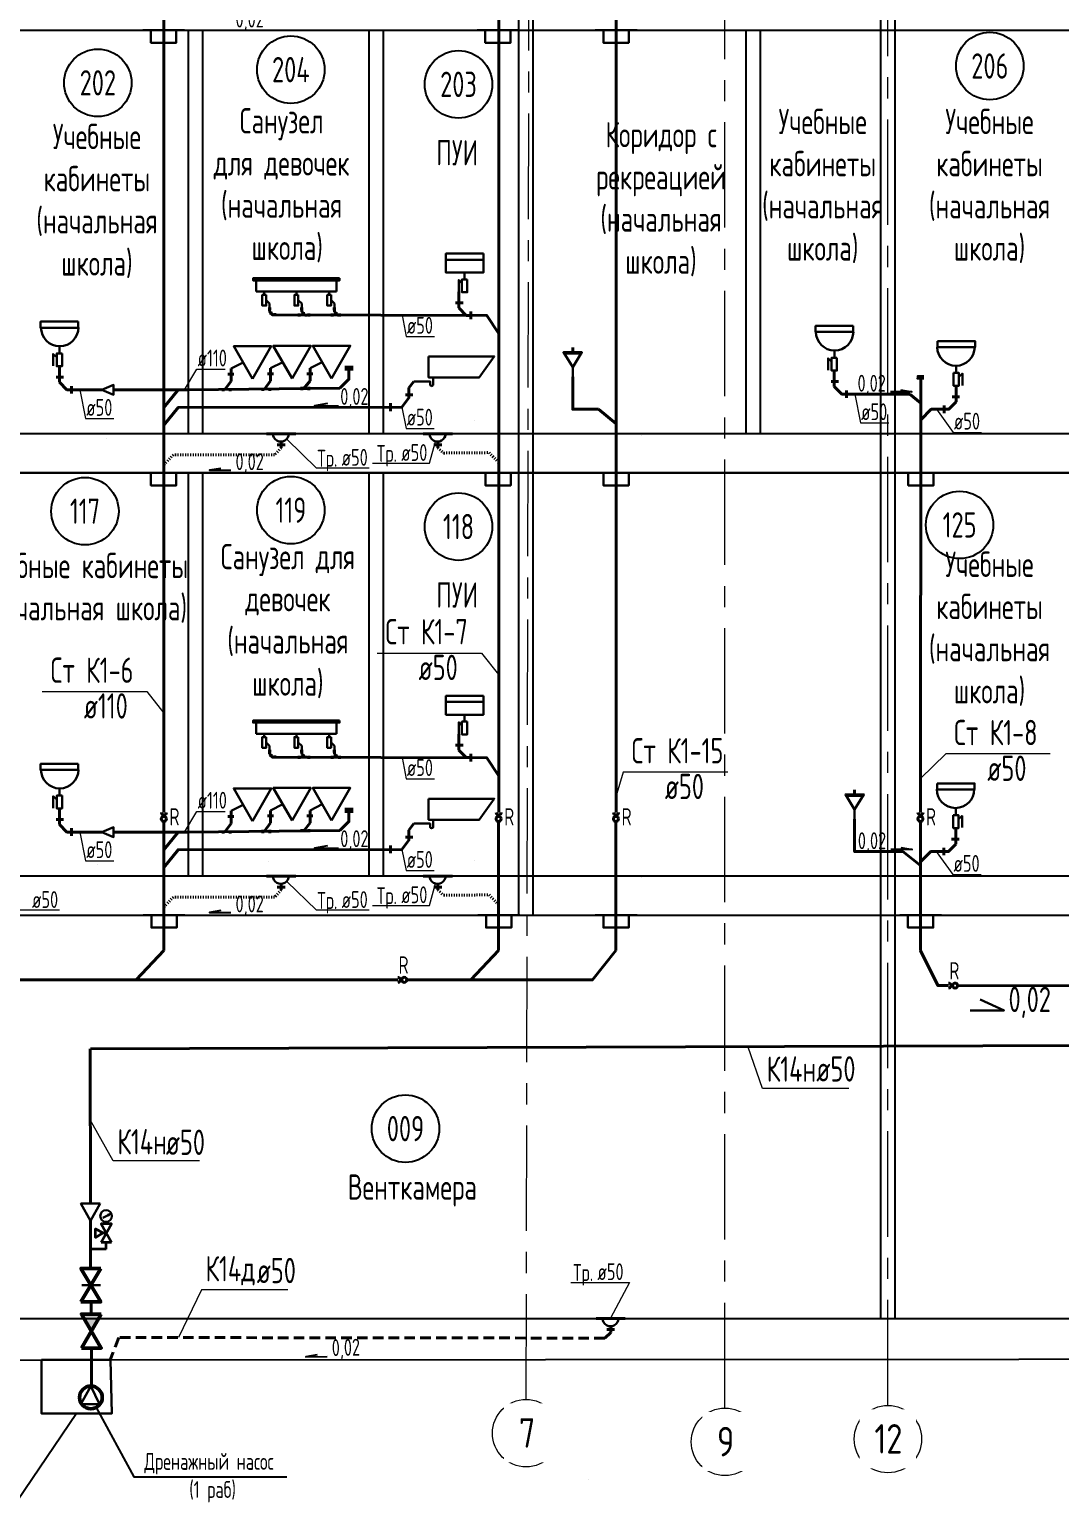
# Model space of a CAD drawing. Header units: millimetres. Extents: x -8689834 to 9419935, y -117443 to 166298.
# Drawn here: x -150728 to -138512, y -59369 to -41899 of the extents above; entities that cross this region are included whole.
import ezdxf
from ezdxf.enums import TextEntityAlignment as Align

# ---------------------------------------------------------------- set-up
doc = ezdxf.new("R2010")
doc.units = ezdxf.units.MM
doc.header["$MEASUREMENT"] = 0
for name, pattern in [('01_base$0$DASHED2', [0.375, 0.25, -0.125]), ('ACAD_ISO03W100', [30, 12, -18]), ('CENTER', [2, 1.25, -0.25, 0.25, -0.25])]:
    doc.linetypes.add(name, pattern=pattern)
doc.layers.get('0').update_dxf_attribs({"color": 250, "lineweight": 9})
for name, color, linetype in [('PDF _0', 7, 'Continuous'), ('PDF ___Text VK', 7, 'Continuous'), ('PDF __OBORUD', 1, 'Continuous'), ('PDF __Арматура', 7, 'Continuous'), ('PDF __ВК-Text VK', 7, 'Continuous'), ('PDF __ВК-Text В1', 7, 'Continuous'), ('PDF __ВК-В1', 5, 'Continuous'), ('PDF __ВК-переход', 7, 'Continuous'), ('PDF __ВК-питьевой фонтанчик', 7, 'Continuous'), ('PDF __ВК-противопожарные муфты', 1, 'Continuous'), ('PDF __ВК-стены', 7, 'Continuous'), ('PDF __ВК-текст К2', 7, 'Continuous'), ('PDF __Дренажные насосы', 1, 'Continuous'), ('PDF __насос', 1, 'Continuous'), ('PDF __Переход', 7, 'Continuous'), ('PDF __Сантехника', 7, 'Continuous'), ('PDF _надписи ВК', 7, 'Continuous'), ('АР_Кровля дорожки', 245, 'Continuous'), ('АР_Таблицы', 250, 'Continuous')]:
    doc.layers.add(name, color=color, linetype=linetype)
doc.layers.add('PDF __ВК-К1', color=7, linetype='Continuous', true_color=0xb80000)
doc.layers.add('PDF __ВК-К14н', color=190, linetype='Continuous', true_color=0x7f00ff)
for name, color, linetype, lineweight in [('АР_Маркер экспликации', 239, 'Continuous', 13), ('АР_Номер помещения', 1, 'Continuous', 25), ('АР_Оси', 195, 'Continuous', 9), ('АР_Помещения_площадь', 19, 'Continuous', 9), ('ВК_канализация', 32, 'Continuous', 15)]:
    doc.layers.add(name, color=color, linetype=linetype, lineweight=lineweight)
doc.styles.add('ISOCPEUR', font='isocpeur.ttf', dxfattribs={"width": 0.7})
doc.styles.get("Standard").update_dxf_attribs({"font": 'isocpeur.ttf', "width": 0.7})
doc.styles.add('ГОСТ 2.304', font='isocpeur.ttf', dxfattribs={"width": 0.7})

# ---------------------------------------------------------------- blocks, each defined once
blk = doc.blocks.new('*U1662')
at = {"layer": 'АР_Номер помещения', "color": 7}
blk.add_circle((-15720, 4793), 400, dxfattribs=at)
at = {"layer": 'АР_Помещения_площадь', "color": 7}
blk.add_line((-13545, 633), (-13545, 633), dxfattribs=at)
at = {"color": 7, "style": 'ISOCPEUR', "width": 0.7, "flags": 1}
blk.add_attdef('КАТЕГОРИЯ', (-499, -2092), '', height=250, dxfattribs=at)
at = {"layer": 'АР_Номер помещения', "color": 7, "style": 'ISOCPEUR', "width": 0.7}
blk.add_attdef('НОМЕР_ПОМЕЩЕНИЯ', text='', height=300, dxfattribs=at).set_placement((-15720, 4793), align=Align.MIDDLE_CENTER)
at = {"layer": 'АР_Помещения_площадь', "color": 7, "lineweight": 30, "width": 0.7, "flags": 104}
blk.add_attdef('ИМЯ_ПОМЕЩЕНИЯ', text='', height=100, dxfattribs=at).set_placement((158, 1217), align=Align.MIDDLE_CENTER)
at = {"layer": 'АР_Помещения_площадь', "color": 7, "style": 'ISOCPEUR', "width": 0.7}
blk.add_attdef('ПЛОЩАДЬ_ПОМЕЩЕНИЯ', text='', height=200, dxfattribs=at).set_placement((-13540, 880), align=Align.MIDDLE_RIGHT)

msp = doc.modelspace()

# ---------------------------------------------------------------- hatches: boundary and pattern name
at = {"layer": 'АР_Кровля дорожки', "ltscale": 500, "true_color": 0x000000}
h = msp.add_hatch(color=18, dxfattribs=at)
h.dxf.hatch_style = 1
h.paths.add_polyline_path([(-245791, -57201.5), (-246025.5, -57201.5), (-245908.3, -57402.8)])
h.paths.add_polyline_path([(-190575.5, -57162.6), (-190809.9, -57162.6), (-190692.7, -57364)])
h.paths.add_polyline_path([(-149907.4, -57185.8), (-150081.5, -57185.8), (-149994.5, -57335.3)])
h.paths.add_polyline_path([(-149877.2, -57134), (-150111.7, -57134), (-150081.5, -57185.8), (-149907.4, -57185.8)])
h.paths.add_polyline_path([(-127370.9, -57118.1), (-127605.4, -57118.1), (-127566, -57185.8), (-127410.3, -57185.8)])
h.paths.add_polyline_path([(-127410.3, -57185.8), (-127566, -57185.8), (-127488.1, -57319.5)])
h.paths.add_polyline_path([(-117159.1, -57092.6), (-117393.6, -57092.6), (-117339.3, -57185.8), (-117213.4, -57185.8)])
h.paths.add_polyline_path([(-117213.4, -57185.8), (-117339.3, -57185.8), (-117276.4, -57294)])

# ---------------------------------------------------------------- linework, layer by layer
at = {"layer": 'PDF _0', "lineweight": 35}
for points in [[(-149877.2, -56280.4), (-149757, -56064), (-149877.2, -56064), (-149757, -56280.4)], [(-149853.2, -56172.2), (-149943.4, -56226.3), (-149943.4, -56124.1), (-149853.2, -56172.2), (-149817.1, -56172.2)], [(-149817.1, -56364.6), (-150003.5, -56364.6)], [(-149877.2, -56280.4), (-149757, -56280.4)], [(-149817.1, -56364.6), (-149817.1, -56280.4)]]:
    msp.add_lwpolyline(points, dxfattribs=at)
at = {"layer": 'PDF _0', "color": 3, "lineweight": 30}
for centre in [(-147746.4, -46691.8), (-147746.4, -46691.8), (-145887.9, -46691.8), (-145887.9, -46691.8), (-147746.4, -51936.7), (-147746.4, -51936.7), (-145887.9, -51936.7), (-145887.9, -51936.7), (-143837.5, -57183.7), (-143837.5, -57183.7)]:
    msp.add_arc(centre, 95.2, 179.99999, 0.00001, dxfattribs=at)
at = {"layer": 'PDF ___Text VK', "color": 3, "lineweight": 30}
msp.add_lwpolyline([(-150586.5, -57675), (-149769, -57675), (-149751, -58312.1), (-150586.5, -58312.1)], close=True, dxfattribs=at)
at = {"layer": 'PDF __OBORUD', "lineweight": 30}
for points in [[(-149859.2, -55991.9), (-149817.1, -55973.9), (-149775.1, -55949.8), (-149793.1, -55967.8)], [(-149817.1, -56040), (-149817.1, -56064)], [(-149775.1, -55949.8), (-149799.1, -55955.8)]]:
    msp.add_lwpolyline(points, dxfattribs=at)
msp.add_circle((-149820.1, -55970.8), 69.1, dxfattribs=at)
at = {"layer": 'PDF __Арматура', "lineweight": 30}
msp.add_lwpolyline([(-149885.9, -56791.4), (-150107.3, -56791.4)], dxfattribs=at)
at = {"layer": 'PDF __ВК-Text VK', "lineweight": 30}
msp.add_lwpolyline([(-139451.5, -53403.2), (-139169, -53533.3), (-139571.8, -53532.6)], dxfattribs=at)
at = {"layer": 'PDF __ВК-Text В1', "lineweight": 25}
for points in [[(-140400, -46173.7), (-140263.7, -46196.8), (-140517, -46196.8)], [(-147194.9, -46335.6), (-147349.6, -46361.7), (-147062.1, -46361.7)], [(-148457.2, -47104), (-148593.5, -47127), (-148340.1, -47127)], [(-147194.9, -51580.4), (-147349.6, -51606.6), (-147062.1, -51606.6)], [(-140396, -51599.5), (-140259.7, -51622.5), (-140513.1, -51622.5)], [(-148457.2, -52348.8), (-148593.5, -52371.9), (-148340.1, -52371.9)], [(-147314.6, -57615.6), (-147450.3, -57641.4), (-147197, -57636.2)]]:
    msp.add_lwpolyline(points, dxfattribs=at)
at = {"layer": 'PDF __ВК-В1', "color": 244, "lineweight": 40, "true_color": 0x991b1e}
for points in [[(-149133.6, -51185), (-149133.5, -35018.8)], [(-145163.6, -51185), (-145163.5, -35018.8)], [(-143771.7, -51185), (-143771.5, -35018.8)], [(-143980.1, -46403.9), (-144285.8, -46403.9), (-144285.8, -46018.7)], [(-140161, -51185), (-140156.4, -46035.6)], [(-149134.6, -52821.4), (-149134.6, -51291.7)], [(-145164.1, -52821.4), (-145164.9, -51291.7)], [(-143772.6, -52821.4), (-143772.6, -51291.7)], [(-140369.8, -51648.8), (-140942.1, -51648.8), (-140942.1, -51263.6)], [(-140162.8, -52821.4), (-140161.4, -51291.7)]]:
    msp.add_lwpolyline(points, dxfattribs=at)
at = {"layer": 'PDF __ВК-В1', "lineweight": 40}
for points in [[(-144285.8, -45726.6), (-144285.8, -45671.6)], [(-140942.1, -50971.5), (-140942.1, -50916.5)]]:
    msp.add_lwpolyline(points, dxfattribs=at)
at = {"layer": 'PDF __ВК-К1', "color": 244, "lineweight": 40, "true_color": 0x991b1e}
for points in [[(-145637.6, -45010.5), (-145637.6, -45201)], [(-147898.1, -45212.7), (-147861.7, -45212.7)], [(-147880.7, -45244.1), (-147880.7, -45207.6)], [(-147819.8, -45284.4), (-147844.1, -45284.4), (-147880.7, -45244.1)], [(-147518.2, -45212.7), (-147481.7, -45212.7)], [(-147499.1, -45247.9), (-147499.1, -45211.4)], [(-147129.5, -45212.7), (-147093.1, -45212.7)], [(-147110.4, -45249.2), (-147110.4, -45212.7)], [(-145675.7, -45141.7), (-145586.8, -45141.7)], [(-145493.7, -45289.9), (-145548.7, -45289.9), (-145637.6, -45201)], [(-145493.7, -45245.4), (-145493.7, -45334.3)], [(-147880.7, -45263.2), (-147844.3, -45263.2)], [(-147820, -45299.6), (-147820, -45263.2)], [(-147528.6, -45268.2), (-147528.6, -45304.7)], [(-147440.1, -45285.3), (-147462.6, -45285.3), (-147499.1, -45247.9)], [(-147499.1, -45266.9), (-147462.6, -45266.9)], [(-147414.8, -45268.2), (-147414.8, -45304.7)], [(-147139.9, -45268.2), (-147139.9, -45304.7)], [(-147051.5, -45286.2), (-147074, -45286.2), (-147110.4, -45249.2)], [(-147110.4, -45268.2), (-147074, -45268.2)], [(-147051.5, -45304.7), (-147051.5, -45268.2)], [(-150373.6, -45892.6), (-150373.6, -46083.1)], [(-148337.2, -45921.5), (-148337.2, -46070)], [(-147869, -45915.6), (-147869, -46064.1)], [(-147400.7, -45915.6), (-147400.7, -46064.1)], [(-147045.6, -46154.1), (-146938.8, -46047.3), (-146938.8, -45928.7)], [(-146988.6, -45902.6), (-146891.3, -45902.6)], [(-146988.6, -45928.7), (-146891.3, -45928.7)], [(-141183.8, -45943.7), (-141183.8, -46134.2)], [(-150411.7, -46023.9), (-150322.8, -46023.9)], [(-150229.7, -46172), (-150284.7, -46172), (-150373.6, -46083.1)], [(-148337.2, -46070), (-148409.7, -46169.3)], [(-148302.7, -45987.1), (-148375.2, -45987.1)], [(-147869, -46064.1), (-147941.5, -46163.3)], [(-147834.5, -45981.2), (-147907, -45981.2)], [(-147400.7, -46064.1), (-147473.3, -46157.4)], [(-147366.2, -45981.2), (-147438.7, -45981.2)], [(-141221.9, -46075), (-141133, -46075)], [(-150229.7, -46127.6), (-150229.7, -46216.5)], [(-147045.6, -46154.1), (-148847, -46172.6)], [(-148430.3, -46189.7), (-148430.3, -46153.3)], [(-148346.6, -46189.7), (-148346.6, -46153.3)], [(-147962.1, -46183.8), (-147962.1, -46147.3)], [(-147878.4, -46183.8), (-147878.4, -46147.3)], [(-147497.8, -46175), (-147497.8, -46138.5)], [(-147414.1, -46175), (-147414.1, -46138.5)], [(-141039.8, -46223.1), (-141094.9, -46223.1), (-141183.8, -46134.2)], [(-141039.8, -46178.7), (-141039.8, -46267.6)], [(-139698.3, -46255.8), (-139787.2, -46255.8)], [(-139736.4, -46124.6), (-139736.4, -46315)], [(-139880.4, -46403.9), (-139825.3, -46403.9), (-139736.4, -46315)], [(-139880.4, -46359.5), (-139880.4, -46448.4)], [(-147917.8, -46693.9), (-147570.7, -46693.9)], [(-147744.3, -46859), (-147743.6, -46787)], [(-146059.3, -46693.9), (-145712.2, -46693.9)], [(-145885.8, -46859), (-145885.1, -46787)], [(-147697.7, -46825.1), (-147790.8, -46825.1)], [(-147697.7, -46825.1), (-147790.8, -46825.1)], [(-145839.2, -46825.1), (-145932.4, -46825.1)], [(-145839.2, -46825.1), (-145932.4, -46825.1)], [(-145637.6, -50255.4), (-145637.6, -50445.8)], [(-147898.1, -50457.6), (-147861.7, -50457.6)], [(-147880.7, -50489), (-147880.7, -50452.5)], [(-147518.2, -50457.6), (-147481.7, -50457.6)], [(-147499.1, -50492.7), (-147499.1, -50456.3)], [(-147129.5, -50457.6), (-147093.1, -50457.6)], [(-147110.4, -50494), (-147110.4, -50457.6)], [(-145675.7, -50386.6), (-145586.8, -50386.6)], [(-145493.7, -50534.7), (-145548.7, -50534.7), (-145637.6, -50445.8)], [(-147819.8, -50529.3), (-147844.1, -50529.3), (-147880.7, -50489)], [(-147880.7, -50508), (-147844.3, -50508)], [(-147820, -50544.5), (-147820, -50508)], [(-147528.6, -50513.1), (-147528.6, -50549.6)], [(-147440.1, -50530.1), (-147462.6, -50530.1), (-147499.1, -50492.7)], [(-147499.1, -50511.8), (-147462.6, -50511.8)], [(-147414.8, -50513.1), (-147414.8, -50549.6)], [(-147139.9, -50513.1), (-147139.9, -50549.6)], [(-147051.5, -50531), (-147074, -50531), (-147110.4, -50494)], [(-147110.4, -50513.1), (-147074, -50513.1)], [(-147051.5, -50549.6), (-147051.5, -50513.1)], [(-145493.7, -50490.3), (-145493.7, -50579.2)], [(-150373.6, -51137.5), (-150373.6, -51328)], [(-148337.2, -51166.4), (-148337.2, -51314.9)], [(-147869, -51160.4), (-147869, -51309)], [(-147400.7, -51160.4), (-147400.7, -51309)], [(-147045.6, -51399), (-146938.8, -51292.2), (-146938.8, -51173.6)], [(-146988.6, -51147.5), (-146891.3, -51147.5)], [(-146988.6, -51173.6), (-146891.3, -51173.6)], [(-150411.7, -51268.7), (-150322.8, -51268.7)], [(-150229.7, -51416.9), (-150284.7, -51416.9), (-150373.6, -51328)], [(-148337.2, -51314.9), (-148409.7, -51414.2)], [(-148302.7, -51232), (-148375.2, -51232)], [(-147869, -51309), (-147941.5, -51408.2)], [(-147834.5, -51226.1), (-147907, -51226.1)], [(-147400.7, -51309), (-147473.3, -51402.2)], [(-147366.2, -51226.1), (-147438.7, -51226.1)], [(-150229.7, -51372.4), (-150229.7, -51461.3)], [(-147045.6, -51399), (-148847, -51417.5)], [(-148430.3, -51434.6), (-148430.3, -51398.2)], [(-148346.6, -51434.6), (-148346.6, -51398.2)], [(-147962.1, -51428.6), (-147962.1, -51392.2)], [(-147878.4, -51428.6), (-147878.4, -51392.2)], [(-147497.8, -51419.8), (-147497.8, -51383.4)], [(-147414.1, -51419.8), (-147414.1, -51383.4)], [(-139703.3, -51500.7), (-139792.2, -51500.7)], [(-139741.4, -51369.4), (-139741.4, -51559.9)], [(-139885.4, -51648.8), (-139830.3, -51648.8), (-139741.4, -51559.9)], [(-139885.4, -51604.4), (-139885.4, -51693.3)], [(-147917.8, -51938.8), (-147570.7, -51938.8)], [(-147744.3, -52103.9), (-147743.6, -52031.9)], [(-146059.3, -51938.8), (-145712.2, -51938.8)], [(-145885.8, -52103.9), (-145885.1, -52031.9)], [(-147697.7, -52070), (-147790.8, -52070)], [(-147697.7, -52070), (-147790.8, -52070)], [(-145839.2, -52070), (-145932.4, -52070)], [(-145839.2, -52070), (-145932.4, -52070)], [(-144009, -57185.8), (-143661.8, -57185.8)], [(-143835.4, -57350.9), (-143835.4, -57283.1)], [(-143835.4, -57350.9), (-143835.4, -57283.1)], [(-143788.8, -57317), (-143882, -57317)], [(-143788.8, -57317), (-143882, -57317)]]:
    msp.add_lwpolyline(points, dxfattribs=at)
at = {"layer": 'PDF __ВК-К1', "lineweight": 40}
for points in [[(-146168.2, -46072.7), (-146227.4, -46148.9)], [(-146227.4, -46148.9), (-146227.4, -46267.4), (-146312.1, -46377.5)], [(-146180.9, -46233.6), (-146269.7, -46233.6)], [(-146447.5, -46424), (-146447.5, -46330.9)], [(-147917.8, -46693.9), (-147570.7, -46693.9)], [(-146059.3, -46693.9), (-145712.2, -46693.9)], [(-146168.2, -51317.6), (-146227.4, -51393.8)], [(-146227.4, -51393.8), (-146227.4, -51512.3), (-146312.1, -51622.4)], [(-146180.9, -51478.4), (-146269.7, -51478.4)], [(-146447.5, -51668.9), (-146447.5, -51575.8)], [(-147917.8, -51938.8), (-147570.7, -51938.8)], [(-146059.3, -51938.8), (-145712.2, -51938.8)], [(-144009, -57185.8), (-143661.8, -57185.8)]]:
    msp.add_lwpolyline(points, dxfattribs=at)
at = {"layer": 'PDF __ВК-К1', "color": 244, "linetype": 'ACAD_ISO03W100', "lineweight": 40, "true_color": 0x991b1e}
for points in [[(-147744.3, -46859), (-147820.4, -46943.7), (-149021.9, -46943.7), (-149132, -47058)], [(-145885.8, -46859), (-145816.1, -46922.1), (-145276.7, -46917.5), (-145166.6, -47031.8)], [(-147744.3, -52103.9), (-147820.4, -52188.5), (-149021.9, -52188.5), (-149132, -52302.8)], [(-145885.8, -52103.9), (-145816.1, -52167), (-145276.7, -52162.4), (-145166.6, -52276.6)]]:
    msp.add_lwpolyline(points, dxfattribs=at)
at = {"layer": 'PDF __ВК-К14н', "color": 152, "lineweight": 40, "true_color": 0x2776bb}
for points in [[(-150009.4, -53987.6), (-150003.5, -55823.6)], [(-150003.5, -56028), (-150003.5, -56593)], [(-149997.5, -56989.7), (-149997.5, -57134)], [(-149991.5, -57536.7), (-149991.5, -57987.5)]]:
    msp.add_lwpolyline(points, dxfattribs=at)
at = {"layer": 'PDF __ВК-переход', "lineweight": 25}
for points in [[(-149730.8, -46231.3), (-149730.8, -46112.7), (-149870.5, -46172), (-149730.8, -46231.3), (-149730.8, -46112.7), (-149870.5, -46172), (-149730.8, -46231.3), (-149870.5, -46172), (-149730.8, -46112.7)], [(-149730.8, -51476.2), (-149730.8, -51357.6), (-149870.5, -51416.9), (-149730.8, -51476.2), (-149730.8, -51357.6), (-149870.5, -51416.9), (-149730.8, -51476.2), (-149870.5, -51416.9), (-149730.8, -51357.6)]]:
    msp.add_lwpolyline(points, close=True, dxfattribs=at)
at = {"layer": 'PDF __ВК-питьевой фонтанчик', "lineweight": 30}
for points in [[(-144285.8, -45904.4), (-144395.9, -45726.6), (-144175.8, -45726.6), (-144285.8, -45904.4), (-144285.8, -46018.7)], [(-144383.2, -45743.6), (-144184.2, -45743.6)], [(-140942.1, -51149.3), (-141052.1, -50971.5), (-140832, -50971.5), (-140942.1, -51149.3), (-140942.1, -51263.6)], [(-141039.4, -50988.4), (-140840.5, -50988.4)]]:
    msp.add_lwpolyline(points, dxfattribs=at)
at = {"layer": 'PDF __ВК-противопожарные муфты', "lineweight": 30}
for points in [[(-149385, -41908.3), (-149139.5, -41908.3), (-148889.8, -41908.3)], [(-149287.7, -41908.3), (-149287.7, -42056.5), (-148987.1, -42056.5), (-148987.1, -41908.3)], [(-145420.6, -41908.3), (-145175.1, -41908.3), (-144925.3, -41908.3)], [(-145323.2, -41908.3), (-145323.2, -42056.5), (-145022.7, -42056.5), (-145022.7, -41908.3)], [(-144018.1, -41908.3), (-143772.6, -41908.3), (-143522.9, -41908.3)], [(-143920.8, -41908.3), (-143920.8, -42056.5), (-143620.2, -42056.5), (-143620.2, -41908.3)], [(-149385, -47157.4), (-149139.5, -47157.4), (-148889.8, -47157.4)], [(-149287.7, -47157.4), (-149287.7, -47305.6), (-148987.1, -47305.6), (-148987.1, -47157.4)], [(-145417.7, -47157.4), (-145172.2, -47157.4), (-144922.4, -47157.4)], [(-145320.3, -47157.4), (-145320.3, -47305.6), (-145019.8, -47305.6), (-145019.8, -47157.4)], [(-144018.1, -47157.4), (-143772.6, -47157.4), (-143522.9, -47157.4)], [(-143920.8, -47157.4), (-143920.8, -47305.6), (-143620.2, -47305.6), (-143620.2, -47157.4)], [(-140402.9, -47157.4), (-140157.4, -47157.4), (-139907.7, -47157.4)], [(-140305.6, -47157.4), (-140305.6, -47305.6), (-140005, -47305.6), (-140005, -47157.4)], [(-149380.1, -52402.3), (-149134.6, -52402.3), (-148884.8, -52402.3)], [(-149282.8, -52402.3), (-149282.8, -52550.5), (-148982.2, -52550.5), (-148982.2, -52402.3)], [(-145409.6, -52402.3), (-145164.1, -52402.3), (-144914.3, -52402.3)], [(-145312.2, -52402.3), (-145312.2, -52550.5), (-145011.7, -52550.5), (-145011.7, -52402.3)], [(-144018.1, -52402.3), (-143772.6, -52402.3), (-143522.9, -52402.3)], [(-143920.8, -52402.3), (-143920.8, -52550.5), (-143620.2, -52550.5), (-143620.2, -52402.3)], [(-140407.9, -52402.3), (-140162.4, -52402.3), (-139912.7, -52402.3)], [(-140310.6, -52402.3), (-140310.6, -52550.5), (-140010, -52550.5), (-140010, -52402.3)]]:
    msp.add_lwpolyline(points, dxfattribs=at)
at = {"layer": 'PDF __ВК-стены', "color": 18, "lineweight": 25, "true_color": 0x000000}
for points in [[(-144927.2, -30487.3), (-144927.2, -52402.3)], [(-144757.9, -30487.3), (-144757.9, -52402.3)], [(-140636.3, -30487.3), (-140636.3, -57185.8)], [(-140467, -30487.3), (-140467, -57185.8)], [(-171417.8, -41908.3), (-116540.8, -41908.3)], [(-171417.8, -41908.3), (-116540.8, -41908.3)], [(-148847, -41908.3), (-148847, -46691.8)], [(-148677.7, -41908.3), (-148677.7, -46691.8)], [(-146703.7, -41912.6), (-146703.7, -46696)], [(-146534.4, -41912.6), (-146534.4, -46696)], [(-142233.7, -41908.3), (-142233.7, -46691.8)], [(-142064.4, -41908.3), (-142064.4, -46691.8)], [(-171417.8, -46691.8), (-116540.8, -46691.8)], [(-171417.8, -47153.2), (-116540.8, -47153.2)], [(-171417.8, -47157.4), (-116540.8, -47157.4)], [(-148847, -47153.2), (-148847, -51936.7)], [(-148677.7, -47153.2), (-148677.7, -51936.7)], [(-146703.7, -47157.4), (-146703.7, -51940.9)], [(-146534.4, -47157.4), (-146534.4, -51940.9)], [(-171417.8, -51936.7), (-116540.8, -51936.7)], [(-171417.8, -52402.3), (-116540.8, -52402.3)], [(-171417.8, -52402.3), (-116540.8, -52402.3)], [(-171130, -57185.8), (-116540.8, -57185.8)], [(-251262.1, -57746.2), (-116540.8, -57651.4)]]:
    msp.add_lwpolyline(points, dxfattribs=at)
at = {"layer": 'PDF __ВК-текст К2', "lineweight": 25}
for points in [[(-150168.8, -58312.1), (-150874, -59351.4), (-150922.1, -59351.4), (-153203.5, -59351.4)], [(-149936.3, -58241.8), (-149492.4, -59065.1), (-149444.3, -59065.1), (-147677.1, -59065.1)]]:
    msp.add_lwpolyline(points, dxfattribs=at)
at = {"layer": 'PDF __Дренажные насосы', "lineweight": 50}
msp.add_circle((-150000.5, -58122.8), 135.2, dxfattribs=at)
at = {"layer": 'PDF __насос', "lineweight": 30}
for points in [[(-150000.4, -57987.3), (-149899.4, -58201.2), (-150119.4, -58201.2)], [(-150000.4, -57987.3), (-150119.4, -58201.2)]]:
    msp.add_lwpolyline(points, dxfattribs=at)
at = {"layer": 'PDF __Переход', "lineweight": 30}
msp.add_lwpolyline([(-149889.3, -55823.6), (-150003.5, -56028), (-150117.7, -55823.6)], close=True, dxfattribs=at)
at = {"layer": 'PDF __Сантехника', "lineweight": 30}
for points in [[(-145345.5, -44557.5), (-145790, -44557.5), (-145790, -44629.5), (-145345.5, -44629.5)], [(-145345.5, -44629.5), (-145790, -44629.5), (-145790, -44781.9), (-145345.5, -44781.9)], [(-147049.7, -44850.1), (-148076.8, -44850.1), (-148076.8, -44874.4), (-147049.7, -44874.4)], [(-145536, -44862.3), (-145599.5, -44862.3), (-145599.5, -45014.7), (-145536, -45014.7)], [(-147920.7, -45046.2), (-147967.5, -45046.2), (-147967.5, -45172.8), (-147920.7, -45172.8)], [(-147540.7, -45046.2), (-147585.8, -45046.2), (-147585.8, -45172.8), (-147540.7, -45172.8)], [(-147152.1, -45046.2), (-147197.2, -45046.2), (-147197.2, -45172.8), (-147152.1, -45172.8)], [(-150151.4, -45363.5), (-150595.9, -45363.5), (-150595.9, -45435.5), (-150151.4, -45435.5)], [(-140961.5, -45414.6), (-141406, -45414.6), (-141406, -45486.6), (-140961.5, -45486.6)], [(-139958.7, -45595.4), (-139514.2, -45595.4), (-139514.2, -45667.4), (-139958.7, -45667.4)], [(-150341.9, -45740.2), (-150405.4, -45740.2), (-150405.4, -45892.6), (-150341.9, -45892.6)], [(-148081.6, -46042.4), (-147860.5, -45655.5), (-148306.1, -45655.5)], [(-147613.4, -46036.5), (-147392.3, -45649.6), (-147837.9, -45649.6)], [(-147145.1, -46036.5), (-146924, -45649.6), (-147369.6, -45649.6)], [(-145994.6, -45776.4), (-145215.7, -45776.4), (-145393.5, -46026.1), (-145994.6, -46026.1)], [(-141152, -45791.3), (-141215.5, -45791.3), (-141215.5, -45943.7), (-141152, -45943.7)], [(-139768.2, -45972.2), (-139704.7, -45972.2), (-139704.7, -46124.6), (-139768.2, -46124.6)], [(-145345.5, -49802.4), (-145790, -49802.4), (-145790, -49874.4), (-145345.5, -49874.4)], [(-145345.5, -49874.4), (-145790, -49874.4), (-145790, -50026.8), (-145345.5, -50026.8)], [(-147049.7, -50095), (-148076.8, -50095), (-148076.8, -50119.3), (-147049.7, -50119.3)], [(-145536, -50107.2), (-145599.5, -50107.2), (-145599.5, -50259.6), (-145536, -50259.6)], [(-147920.7, -50291.1), (-147967.5, -50291.1), (-147967.5, -50417.7), (-147920.7, -50417.7)], [(-147540.7, -50291.1), (-147585.8, -50291.1), (-147585.8, -50417.7), (-147540.7, -50417.7)], [(-147152.1, -50291.1), (-147197.2, -50291.1), (-147197.2, -50417.7), (-147152.1, -50417.7)], [(-150151.4, -50608.4), (-150595.9, -50608.4), (-150595.9, -50680.3), (-150151.4, -50680.3)], [(-150341.9, -50985.1), (-150405.4, -50985.1), (-150405.4, -51137.5), (-150341.9, -51137.5)], [(-148081.6, -51287.3), (-147860.5, -50900.4), (-148306.1, -50900.4)], [(-147613.4, -51281.3), (-147392.3, -50894.4), (-147837.9, -50894.4)], [(-147145.1, -51281.3), (-146924, -50894.4), (-147369.6, -50894.4)], [(-139963.7, -50840.3), (-139519.2, -50840.3), (-139519.2, -50912.3), (-139963.7, -50912.3)], [(-145994.6, -51021.3), (-145215.7, -51021.3), (-145393.5, -51271), (-145994.6, -51271)], [(-139773.2, -51217), (-139709.7, -51217), (-139709.7, -51369.4), (-139773.2, -51369.4)]]:
    msp.add_lwpolyline(points, close=True, dxfattribs=at)
for points in [[(-148038.6, -45008), (-148038.6, -44874.4)], [(-147865.1, -44874.4), (-148038.6, -44874.4)], [(-147087.9, -45008), (-147087.9, -44874.4)], [(-145599.5, -44908.9), (-145637.6, -44870.8), (-145637.6, -45010.5)], [(-145567.8, -44781.9), (-145567.8, -44862.3)], [(-148038.6, -45008), (-147087.9, -45008)], [(-147943.2, -45008), (-147943.2, -45046.2)], [(-147563.3, -45008), (-147563.3, -45046.2)], [(-147174.6, -45008), (-147174.6, -45046.2)], [(-147880.8, -45150.3), (-147920.7, -45110.4)], [(-147880.8, -45212.7), (-147880.8, -45150.3)], [(-147499.1, -45150.3), (-147540.7, -45110.4)], [(-147499.1, -45212.7), (-147499.1, -45150.3)], [(-147110.4, -45150.3), (-147152.1, -45110.4)], [(-147110.4, -45212.7), (-147110.4, -45150.3)], [(-150405.4, -45786.8), (-150447.7, -45748.7), (-150447.7, -45888.4)], [(-150371.5, -45659.8), (-150371.5, -45740.2)], [(-141181.7, -45710.9), (-141181.7, -45791.3)], [(-148192.1, -45849), (-148337.2, -45921.5)], [(-147723.9, -45843), (-147869, -45915.6)], [(-147255.6, -45843), (-147400.7, -45915.6)], [(-141215.5, -45837.9), (-141257.8, -45799.8), (-141257.8, -45939.5)], [(-139738.6, -45891.7), (-139738.6, -45972.2)], [(-145977.7, -46110.8), (-145977.7, -46072.7), (-146168.2, -46072.7)], [(-145939.6, -46026.1), (-145939.6, -46110.8)], [(-139704.7, -46018.7), (-139662.4, -45980.6), (-139662.4, -46120.3)], [(-148038.6, -50252.9), (-148038.6, -50119.3)], [(-147865.1, -50119.3), (-148038.6, -50119.3)], [(-147087.9, -50252.9), (-147087.9, -50119.3)], [(-145599.5, -50153.8), (-145637.6, -50115.7), (-145637.6, -50255.4)], [(-145567.8, -50026.8), (-145567.8, -50107.2)], [(-148038.6, -50252.9), (-147087.9, -50252.9)], [(-147943.2, -50252.9), (-147943.2, -50291.1)], [(-147563.3, -50252.9), (-147563.3, -50291.1)], [(-147174.6, -50252.9), (-147174.6, -50291.1)], [(-147880.8, -50395.1), (-147920.7, -50355.2)], [(-147880.8, -50457.6), (-147880.8, -50395.1)], [(-147499.1, -50395.1), (-147540.7, -50355.2)], [(-147499.1, -50457.6), (-147499.1, -50395.1)], [(-147110.4, -50395.1), (-147152.1, -50355.2)], [(-147110.4, -50457.6), (-147110.4, -50395.1)], [(-150405.4, -51031.7), (-150447.7, -50993.6), (-150447.7, -51133.3)], [(-150371.5, -50904.7), (-150371.5, -50985.1)], [(-148192.1, -51093.8), (-148337.2, -51166.4)], [(-147723.9, -51087.9), (-147869, -51160.4)], [(-147255.6, -51087.9), (-147400.7, -51160.4)], [(-139743.6, -51136.6), (-139743.6, -51217)], [(-145977.7, -51355.7), (-145977.7, -51317.6), (-146168.2, -51317.6)], [(-145939.6, -51271), (-145939.6, -51355.7)], [(-139709.7, -51263.6), (-139667.4, -51225.5), (-139667.4, -51365.2)]]:
    msp.add_lwpolyline(points, dxfattribs=at)
for centre, radius, start, end in [((-150369.4, -45433.3), 222.2, 180, 0), ((-141179.5, -45484.4), 222.2, 180, 0), ((-139740.7, -45665.3), 222.2, 180, 0), ((-145958.6, -46108.7), 19, 180.00002, 359.99998), ((-150369.4, -50678.2), 222.2, 180, 0), ((-139745.7, -50910.2), 222.2, 180, 0), ((-145958.6, -51353.6), 19, 180.00002, 359.99998)]:
    msp.add_arc(centre, radius, start, end, dxfattribs=at)
at = {"layer": 'PDF _надписи ВК', "lineweight": 50}
for points in [[(-149883.3, -56593), (-150117.7, -56989.7)], [(-149883.3, -56593), (-150117.7, -56593), (-149883.3, -56989.7), (-150117.7, -56989.7)], [(-149877.2, -57134), (-150111.7, -57536.7)], [(-149877.2, -57134), (-150111.7, -57134), (-149877.2, -57536.7), (-150111.7, -57536.7)]]:
    msp.add_lwpolyline(points, dxfattribs=at)
at = {"layer": 'АР_Кровля дорожки', "color": 244, "lineweight": 40, "ltscale": 500, "true_color": 0x991b1e}
for points in [[(-140156.4, -46035.6), (-140193, -46035.6), (-140121.5, -46035.7)], [(-140155.7, -46014.1), (-140192.3, -46014.1), (-140120.8, -46014.2)]]:
    msp.add_lwpolyline(points, dxfattribs=at)
at = {"layer": 'АР_Кровля дорожки', "color": 152, "lineweight": 40, "ltscale": 500, "true_color": 0x2776bb}
msp.add_lwpolyline([(-126059, -53915), (-127664.5, -53915), (-150003.6, -53987.6)], dxfattribs=at)
at = {"layer": 'АР_Кровля дорожки', "color": 3, "linetype": '01_base$0$DASHED2', "lineweight": 40, "ltscale": 500}
msp.add_lwpolyline([(-143835.4, -57350.9), (-143906.3, -57418.9), (-149668.6, -57411.5), (-149771.1, -57675)], dxfattribs=at)
at = {"layer": 'АР_Оси', "color": 18, "linetype": 'CENTER', "ltscale": 1000, "true_color": 0x000000}
for p, q in [((-142480.2, -58249.3), (-142480.2, -26940.1)), ((-140547.3, -58216.3), (-140547.3, -27077.6))]:
    msp.add_line(p, q, dxfattribs=at)
at = {"layer": 'АР_Оси', "color": 18, "ltscale": 0.5, "true_color": 0x000000}
for centre in [(-144838.2, -58546.7), (-142480.2, -58649.3), (-140547.3, -58616.3)]:
    msp.add_circle(centre, 400, dxfattribs=at)
at = {"layer": 'ВК_канализация', "color": 244, "lineweight": 40, "ltscale": 500, "true_color": 0x991b1e}
for points in [[(-147820, -45284.4), (-145305.7, -45290.2), (-145164.1, -45502.5)], [(-150229.7, -46172), (-149870.5, -46172)], [(-148966.5, -46172.5), (-149730.8, -46172)], [(-149134.6, -46382.6), (-148966.5, -46172.5), (-148847, -46172.6)], [(-141039.8, -46223.1), (-140288.3, -46223.1)], [(-140287.9, -46223.5), (-140156.6, -46332.7)], [(-149134.6, -46592.8), (-148966.5, -46382.7), (-146312.1, -46377.5)], [(-143980.1, -46403.9), (-143772.6, -46570.4)], [(-139880.4, -46403.9), (-140033.7, -46403.9), (-140157, -46527)], [(-147820, -50529.3), (-145305.7, -50535.1), (-145164.1, -50747.3)], [(-149134.2, -51231.7), (-149134, -51215)], [(-145164.2, -51231.7), (-145164, -51215)], [(-143772.2, -51231.7), (-143772, -51215)], [(-140161.6, -51231.7), (-140161.4, -51215)], [(-150229.7, -51416.9), (-149870.5, -51416.9)], [(-148966.5, -51417.4), (-149730.8, -51416.9)], [(-149134.6, -51627.5), (-148966.5, -51417.4), (-148847, -51417.5)], [(-149134.6, -51837.6), (-148966.5, -51627.6), (-146312.1, -51622.4)], [(-140369.8, -51648.8), (-140162.4, -51815.3)], [(-139885.4, -51648.8), (-140038.7, -51648.8), (-140162, -51771.9)], [(-149134.6, -52822.2), (-149462.9, -53169.9)], [(-146252.9, -53169.9), (-144051, -53169.9), (-143772.6, -52821.4)], [(-145164.1, -52822.2), (-145492.4, -53169.9)], [(-139827.3, -53238.4), (-139954, -53237.5), (-140162.8, -52821.4)], [(-150987.9, -53169.7), (-146359.6, -53170.3)], [(-146312.9, -53169.9), (-146329.6, -53170.1)], [(-139780.5, -53238), (-139797.3, -53238.1)], [(-131887.4, -53246.5), (-139720.5, -53237.8)]]:
    msp.add_lwpolyline(points, dxfattribs=at)
at = {"layer": 'ВК_канализация', "color": 18, "lineweight": 13, "ltscale": 500, "true_color": 0x000000}
for points in [[(-146309.8, -45288.2), (-146260.5, -45540.5), (-145925.3, -45540.5)], [(-148891.6, -46173.1), (-148742.4, -45927.8), (-148407.1, -45927.8)], [(-150129.6, -46172), (-150062.9, -46513.9), (-149727.7, -46513.9)], [(-140939.8, -46223.1), (-140873, -46565), (-140537.8, -46565)], [(-146312.1, -46377.5), (-146262.8, -46629.8), (-145927.6, -46629.8)], [(-139970.3, -46403.9), (-139772.5, -46676.8), (-139437.2, -46676.8)], [(-146698.7, -47099.8), (-147323.6, -47099.8), (-147677.8, -46757.9)], [(-146660.3, -47042.9), (-145985.9, -47042.9), (-145913.5, -46783.5)], [(-146606.3, -49294.4), (-145367.2, -49294.4), (-145164.1, -49549.2)], [(-150576.8, -49751.4), (-149337.7, -49751.4), (-149134.6, -50006.2)], [(-146309.8, -50533), (-146260.5, -50785.4), (-145925.3, -50785.4)], [(-138622.4, -50490.6), (-139861.5, -50490.6), (-140160.9, -50781.6)], [(-142447.2, -50706.4), (-143686.3, -50706.4), (-143772.6, -50997.6)], [(-148891.6, -51418), (-148742.4, -51172.7), (-148407.1, -51172.7)], [(-150129.6, -51416.9), (-150062.9, -51758.8), (-149727.7, -51758.8)], [(-146312.1, -51622.4), (-146262.8, -51874.7), (-145927.6, -51874.7)], [(-139975.3, -51648.8), (-139777.5, -51921.7), (-139442.2, -51921.7)], [(-150370.7, -52344.7), (-150995.6, -52344.7), (-151349.9, -52002.8)], [(-146698.7, -52344.7), (-147323.6, -52344.7), (-147677.8, -52002.8)], [(-146660.3, -52287.8), (-145985.9, -52287.8), (-145913.5, -52028.4)], [(-141009.2, -54456.7), (-142033.1, -54456.7), (-142203.2, -53968.1)], [(-148710, -55318.2), (-149733.9, -55318.2), (-150006.7, -54829.9)], [(-144309, -56757.5), (-143612.3, -56757.5), (-143837.5, -57183.7)], [(-147665.5, -56847.6), (-148689.4, -56847.6), (-148959.9, -57411.5)]]:
    msp.add_lwpolyline(points, dxfattribs=at)
at = {"layer": 'ВК_канализация', "color": 244, "lineweight": 40, "ltscale": 500, "true_color": 0x991b1e}
for centre in [(-149134.6, -51261.7), (-145164.6, -51261.7), (-143772.6, -51261.7), (-140162, -51261.7), (-146282.9, -53169.7), (-139750.5, -53237.7)]:
    msp.add_circle(centre, 30, dxfattribs=at)
for centre, start, end in [((-149133.6, -51185), 179.27075, 359.27075), ((-145163.6, -51185), 179.27075, 359.27075), ((-143771.7, -51185), 179.27075, 359.27075), ((-140161, -51185), 179.27075, 359.27075), ((-146359.6, -53170.3), 270.50316, 90.50316), ((-139827.3, -53238.4), 270.50316, 90.50316)]:
    msp.add_arc(centre, 30, start, end, dxfattribs=at)

# ---------------------------------------------------------------- block references
at = {"layer": 'АР_Маркер экспликации', "color": 7}
ref = msp.add_blockref('*U1662', (-131908.7, -47168.7), dxfattribs=at)
ref.add_attrib('НОМЕР_ПОМЕЩЕНИЯ', '204', dxfattribs={"layer": 'АР_Номер помещения', "color": 7, "height": 300, "style": 'ISOCPEUR', "width": 0.7}).set_placement((-147628.4, -42375.3), align=Align.MIDDLE_CENTER)
ref = msp.add_blockref('*U1662', (-123618.9, -47125.4), dxfattribs=at)
ref.add_attrib('НОМЕР_ПОМЕЩЕНИЯ', '206', dxfattribs={"layer": 'АР_Номер помещения', "color": 7, "height": 300, "style": 'ISOCPEUR', "width": 0.7}).set_placement((-139338.6, -42332), align=Align.MIDDLE_CENTER)
ref = msp.add_blockref('*U1662', (-136271, -47378.1), dxfattribs=at)
ref.add_attrib('НОМЕР_ПОМЕЩЕНИЯ', '221', dxfattribs={"layer": 'АР_Номер помещения', "color": 7, "height": 300, "style": 'ISOCPEUR', "width": 0.7}).set_placement((-151990.7, -42584.7), align=Align.MIDDLE_CENTER)
ref = msp.add_blockref('*U1662', (-134197.4, -47325.2), dxfattribs=at)
ref.add_attrib('НОМЕР_ПОМЕЩЕНИЯ', '202', dxfattribs={"layer": 'АР_Номер помещения', "color": 7, "height": 300, "style": 'ISOCPEUR', "width": 0.7}).set_placement((-149917.1, -42531.9), align=Align.MIDDLE_CENTER)
ref = msp.add_blockref('*U1662', (-129920, -47343), dxfattribs=at)
ref.add_attrib('НОМЕР_ПОМЕЩЕНИЯ', '203', dxfattribs={"layer": 'АР_Номер помещения', "color": 7, "height": 300, "style": 'ISOCPEUR', "width": 0.7}).set_placement((-145639.7, -42549.6), align=Align.MIDDLE_CENTER)
ref = msp.add_blockref('*U1662', (-136373.3, -52432.9), dxfattribs=at)
ref.add_attrib('НОМЕР_ПОМЕЩЕНИЯ', '125', dxfattribs={"layer": 'АР_Номер помещения', "color": 7, "height": 300, "style": 'ISOCPEUR', "width": 0.7}).set_placement((-152093, -47639.6), align=Align.MIDDLE_CENTER)
ref = msp.add_blockref('*U1662', (-134350.3, -52405.3), dxfattribs=at)
ref.add_attrib('НОМЕР_ПОМЕЩЕНИЯ', '117', dxfattribs={"layer": 'АР_Номер помещения', "color": 7, "height": 300, "style": 'ISOCPEUR', "width": 0.7}).set_placement((-150070.1, -47612), align=Align.MIDDLE_CENTER)
ref = msp.add_blockref('*U1662', (-131908.2, -52392.8), dxfattribs=at)
ref.add_attrib('НОМЕР_ПОМЕЩЕНИЯ', '119', dxfattribs={"layer": 'АР_Номер помещения', "color": 7, "height": 300, "style": 'ISOCPEUR', "width": 0.7}).set_placement((-147628, -47599.4), align=Align.MIDDLE_CENTER)
ref = msp.add_blockref('*U1662', (-129920, -52587.9), dxfattribs=at)
ref.add_attrib('НОМЕР_ПОМЕЩЕНИЯ', '118', dxfattribs={"layer": 'АР_Номер помещения', "color": 7, "height": 300, "style": 'ISOCPEUR', "width": 0.7}).set_placement((-145639.7, -47794.5), align=Align.MIDDLE_CENTER)
ref = msp.add_blockref('*U1662', (-123977.5, -52567.9), dxfattribs=at)
ref.add_attrib('НОМЕР_ПОМЕЩЕНИЯ', '125', dxfattribs={"layer": 'АР_Номер помещения', "color": 7, "height": 300, "style": 'ISOCPEUR', "width": 0.7}).set_placement((-139697.3, -47774.6), align=Align.MIDDLE_CENTER)

# ---------------------------------------------------------------- texts
at = {"layer": 'АР_Таблицы', "ltscale": 100, "style": 'ISOCPEUR'}
for s, insert, char_height, width, attachment_point in [('\\pxi-1,l1,t1,5;0,02', (-148284.5, -41798.9), 200, 7500, 4), ('\\pxi-1,l1,qc,t1,5;Санузел \\Pдля девочек \\P(начальная\\P школа)', (-149283, -43746.5), 300, 3089.672, 4), ('\\pxi-1,l1,qc,t1,5;Учебные \\Pкабинеты \\P(начальная \\Pшкола)', (-142865.4, -43754.6), 300, 3089.672, 4), ('\\pxi-1,l1,qc,t1,5;Учебные \\Pкабинеты \\P(начальная \\Pшкола)', (-140887.1, -43754.6), 300, 3089.672, 4), ('\\pxi-1,l1,qc,t1,5;Учебные \\Pкабинеты \\P(начальная \\Pшкола)', (-151472.8, -43932.7), 300, 3089.672, 4), ('\\pxi-1,l1,qc,t1,5;Коридор с \\Pрекреацией \\P(начальная \\Pшкола)', (-144783.7, -43911.1), 300, 3089.672, 4), ('\\pxi-1,l1,qc,t1,5;ПУИ', (-147200.9, -43360.9), 300, 3089.672, 4), ('\\pxi-1,l1,t1,5;ø50', (-146252.8, -45407.8), 200, 7500, 4), ('\\pxi-1,l1,t1,5;ø110', (-148734.6, -45795.2), 200, 7500, 4), ('\\pxi-1,l1,t1,5;0,02', (-140572.7, -46117.8), 200, 7500, 6), ('\\pxi-1,l1,t1,5;ø50', (-150055.1, -46381.3), 200, 7500, 4), ('\\pxi-1,l1,t1,5;0,02', (-147042.5, -46274.5), 200, 7500, 4), ('\\pxi-1,l1,t1,5;ø50', (-146255, -46497.1), 200, 7500, 4), ('\\pxi-1,l1,t1,5;ø50', (-140865.3, -46432.4), 200, 7500, 4), ('\\pxi-1,l1,t1,5;ø50', (-139764.7, -46544.1), 200, 7500, 4), ('\\pxi-1,l1,t1,5;0,02', (-148284.5, -47048), 200, 7500, 4), ('\\pxi-1,l1,qc,t1,5;Санузел для \\Pдевочек \\P(начальная \\Pшкола)', (-149208.4, -48915), 300, 3089.672, 4), ('\\pxi-1,l1,qc,t1,5;Учебные кабинеты \\P(начальная школа)', (-152058.6, -48521.2), 300, 3979.825, 4), ('\\pxi-1,l1,qc,t1,5;Учебные \\Pкабинеты \\P(начальная \\Pшкола)', (-140887.1, -49006.3), 300, 3089.672, 4), ('\\pxi-1,l1,qc,t1,5;ПУИ', (-147200.9, -48605.7), 300, 3089.672, 4), ('\\pxi-1,l1,t1,5;Ст К1-7', (-146507.3, -49041.3), 300, 7500, 4), ('\\pxi-1,l1,t1,5;Ст К1-6', (-150477.8, -49498.2), 300, 7500, 4), ('\\pxi-1,l1,t1,5;ø50', (-146113.7, -49464.8), 300, 7500, 4), ('\\pxi-1,l1,t1,5;ø110', (-150084.2, -49921.7), 300, 7500, 4), ('\\pxi-1,l1,t1,5;Ст К1-8', (-139762.5, -50237.4), 300, 7500, 4), ('\\pxi-1,l1,t1,5;Ст К1-15', (-143587.3, -50453.2), 300, 7500, 4), ('\\pxi-1,l1,t1,5;ø50', (-146252.8, -50652.7), 200, 7500, 4), ('\\pxi-1,l1,t1,5;ø50', (-139368.9, -50660.9), 300, 7500, 4), ('\\pxi-1,l1,t1,5;ø50', (-143193.6, -50876.7), 300, 7500, 4), ('\\pxi-1,l1,t1,5;ø110', (-148734.6, -51040), 200, 7500, 4), ('\\pxi-1,l1,t1,5;ø50', (-150055.1, -51626.1), 200, 7500, 4), ('\\pxi-1,l1,t1,5;0,02', (-147042.5, -51519.4), 200, 7500, 4), ('\\pxi-1,l1,t1,5;0,02', (-140568.7, -51543.6), 200, 7500, 6), ('\\pxi-1,l1,t1,5;ø50', (-146255, -51742), 200, 7500, 4), ('\\pxi-1,l1,t1,5;ø50', (-139769.7, -51789), 200, 7500, 4), ('\\pxi-1,l1,t1,5;0,02', (-148284.5, -52292.9), 200, 7500, 4), ('\\pxi-1,l1,qc,t1,5;{\\C256;\\c0;Венткамера}', (-148286.1, -55668), 300, 4196.36, 4)]:
    msp.add_mtext(s, dxfattribs=dict(at, insert=insert, char_height=char_height, width=width, attachment_point=attachment_point))
at = {"layer": 'АР_Таблицы', "ltscale": 100, "insert": (-147143, -57556.1), "char_height": 200, "width": 7500, "attachment_point": 4, "rotation": 1.16501, "style": 'ISOCPEUR'}
msp.add_mtext('\\pxi-1,l1,t1,5;0,02', dxfattribs=at)
at = {"layer": 'ВК_канализация', "color": 18, "ltscale": 100, "true_color": 0x000000, "attachment_point": 4, "style": 'ISOCPEUR'}
for s, insert, char_height, width in [('\\pxi-1,l1,t1,5;ø50', (-146319.3, -46916.3), 200, 7500), ('Тр.', (-147314.7, -47011.4), 200, 5891.51), ('\\pxi-1,l1,t1,5;ø50', (-147026.2, -46973.2), 200, 7500), ('Тр.', (-146607.8, -46954.4), 200, 5891.51), ('R', (-149068.1, -51236.2), 205.4, 5730.034), ('R', (-145098.1, -51236.2), 205.4, 5730.034), ('R', (-143706.1, -51236.2), 205.4, 5730.034), ('R', (-140095.5, -51236.2), 205.4, 5730.034), ('\\pxi-1,l1,t1,5;ø50', (-150698.2, -52218.1), 200, 7500), ('Тр.', (-147314.7, -52256.3), 200, 5891.51), ('\\pxi-1,l1,t1,5;ø50', (-147026.2, -52218.1), 200, 7500), ('Тр.', (-146607.8, -52199.3), 200, 5891.51), ('\\pxi-1,l1,t1,5;ø50', (-146319.3, -52161.2), 200, 7500), ('R', (-146351.3, -52994.4), 205.4, 5730.034), ('R', (-139818.9, -53062.5), 205.4, 5730.034), ('К14н', (-141984.9, -54228.4), 300, 5891.51), ('\\pxi-1,l1,t1,5;ø50', (-141396.7, -54226.3), 300, 7500), ('К14н', (-149685.7, -55089.9), 300, 5891.51), ('\\pxi-1,l1,t1,5;ø50', (-149111.2, -55096.3), 300, 7500), ('К14д', (-148641.2, -56619.2), 300, 5891.51), ('\\pxi-1,l1,t1,5;ø50', (-148032.9, -56617.6), 300, 7500), ('Тр.', (-144281, -56669.1), 200, 5891.51), ('\\pxi-1,l1,t1,5;ø50', (-143992.5, -56631), 200, 7500), ('\\pxqc;Дренажный насос\\P (1 раб)', (-151546.8, -59075), 200, 5891.51)]:
    msp.add_mtext(s, dxfattribs=dict(at, insert=insert, char_height=char_height, width=width))
at = {"layer": 'ВК_канализация', "color": 18, "ltscale": 100, "true_color": 0x000000, "insert": (-138614.2, -53437.4), "char_height": 300, "width": 5891.51, "attachment_point": 6, "rotation": 359.89891, "style": 'ISOCPEUR'}
msp.add_mtext('0,02', dxfattribs=at)

# ---------------------------------------------------------------- next in the draw order: texts
at = {"layer": 'АР_Оси', "color": 18, "true_color": 0x000000, "char_height": 350, "attachment_point": 1, "line_spacing_factor": 1.149209, "style": 'ГОСТ 2.304', "bg_fill": 2}
for s, insert in [('{\\W0.8;7}', (-144924.9, -58368.9)), ('{\\W0.8;9}', (-142574.9, -58471.5))]:
    msp.add_mtext(s, dxfattribs=dict(at, insert=insert))
at = {"layer": 'АР_Оси', "color": 18, "true_color": 0x000000, "insert": (-140706.8, -58438.6), "char_height": 350, "width": 318.218, "attachment_point": 1, "line_spacing_factor": 1.149209, "style": 'ГОСТ 2.304', "bg_fill": 2}
msp.add_mtext('{\\W0.8;12}', dxfattribs=at)

# ---------------------------------------------------------------- next in the draw order: linework, layer by layer
at = {"layer": 'АР_Оси', "color": 18, "linetype": 'CENTER', "ltscale": 1000, "true_color": 0x000000}
msp.add_line((-144838.2, -58146.7), (-144775.5, -26958.1), dxfattribs=at)

# ---------------------------------------------------------------- next in the draw order: block references
at = {"layer": 'АР_Маркер экспликации', "color": 7}
ref = msp.add_blockref('*U1662', (-130549.2, -59727.6), dxfattribs=at)
ref.add_attrib('НОМЕР_ПОМЕЩЕНИЯ', '009', dxfattribs={"layer": 'АР_Номер помещения', "color": 7, "height": 300, "style": 'ISOCPEUR', "width": 0.7}).set_placement((-146269, -54934.3), align=Align.MIDDLE_CENTER)

doc.saveas('drawing.dxf')
